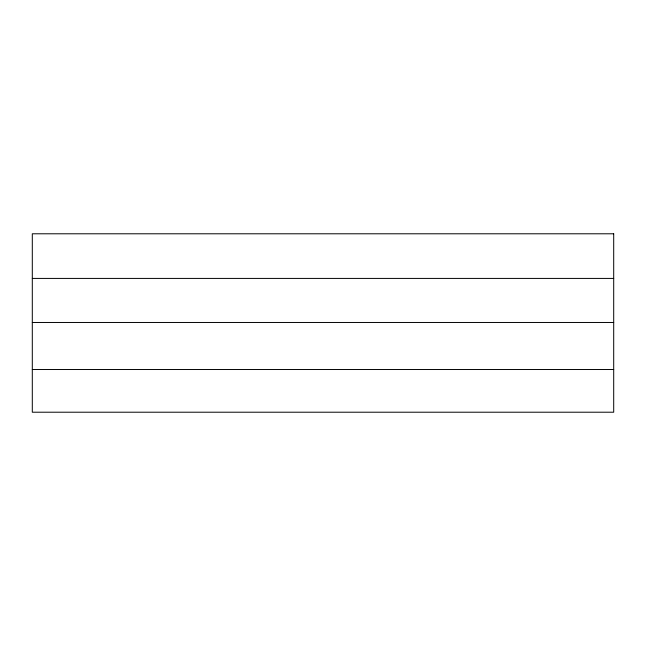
<?xml version="1.0" encoding="UTF-8"?>
<svg xmlns="http://www.w3.org/2000/svg" width="646" height="646" viewBox="0 0 646 646"><rect width="100%" height="100%" fill="white"/><g stroke="black" fill="none" stroke-linecap="round" stroke-linejoin="round"><path stroke-width="0.97" d="M32.3 278.418L613.7 278.418M32.3 322.475L613.7 322.475M32.3 369.52L613.7 369.52M613.7 233.787L32.3 233.787L32.3 412.213L613.7 412.213L613.7 233.787"/></g></svg>
